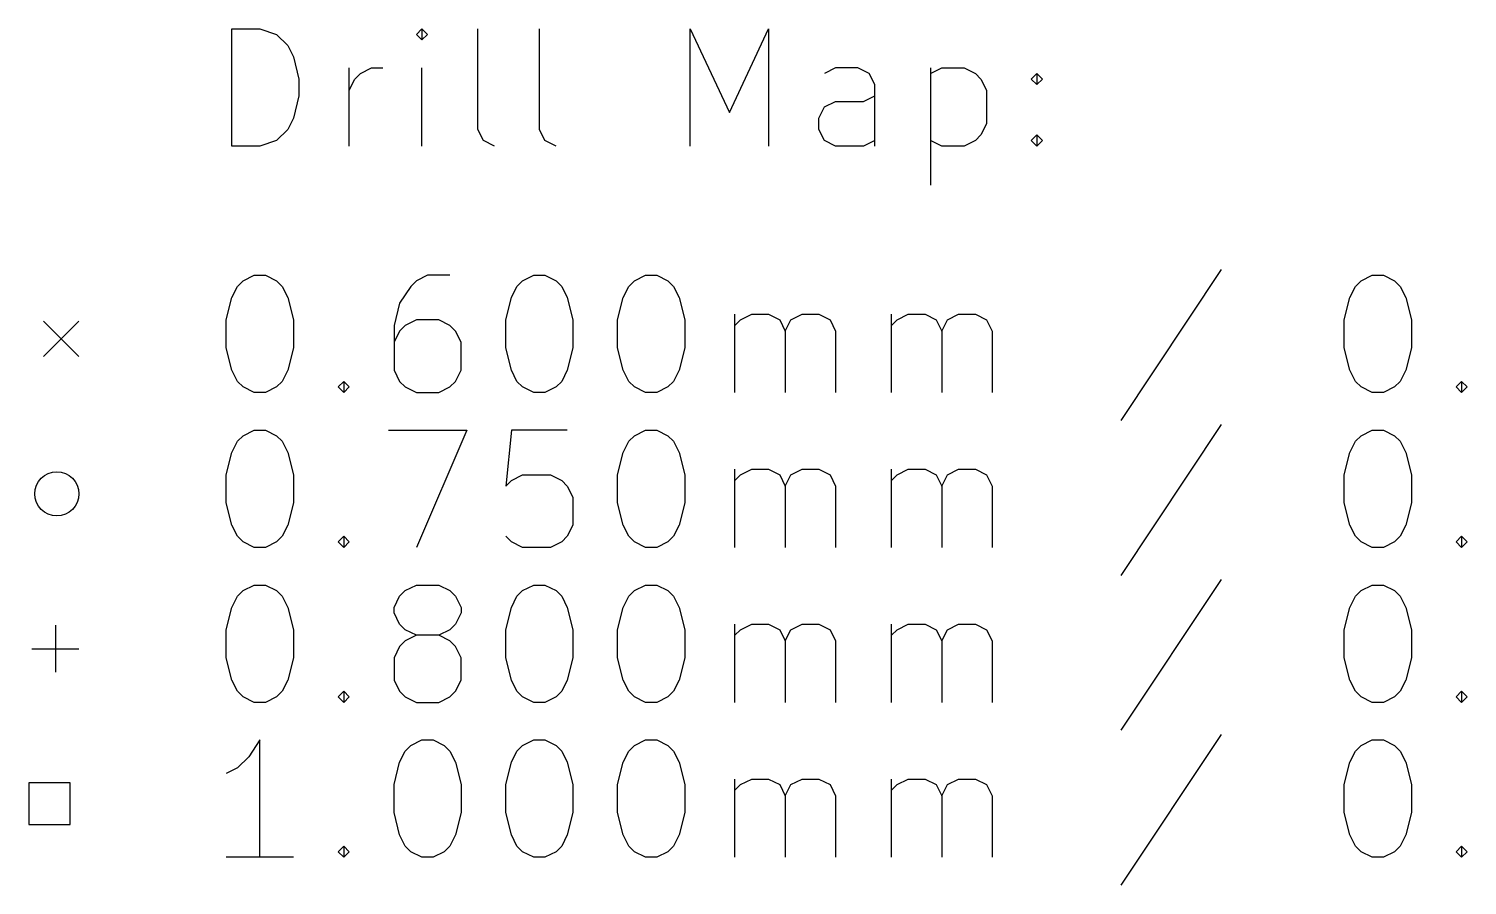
# Model space of a CAD drawing. Extents: x -1 to 191, y -113 to -1.
# Drawn here: x -0.85 to 23.66, y -15.71 to -1.11 of the extents above; entities that cross this region are included whole.
import ezdxf

# ---------------------------------------------------------------- set-up
doc = ezdxf.new("R2010")
doc.units = 0
doc.layers.add('BLACK', color=7, linetype='CONTINUOUS')

msp = doc.modelspace()

# ---------------------------------------------------------------- linework, layer by layer
at = {"layer": 'BLACK', "linetype": 'CONTINUOUS'}
for p, q in [((2.607768, -3.114838), (2.607768, -1.114838)), ((2.607768, -1.114838), (3.083958, -1.114838)), ((3.083958, -1.114838), (3.369673, -1.210076)), ((3.369673, -1.210076), (3.560149, -1.400552)), ((5.845863, -1.114838), (5.750625, -1.210076)), ((5.750625, -1.210076), (5.845863, -1.305314)), ((5.941101, -1.210076), (5.845863, -1.114838)), ((5.845863, -1.114838), (5.845863, -1.305314)), ((5.845863, -1.305314), (5.941101, -1.210076)), ((6.798244, -2.829123), (6.798244, -1.114838)), ((7.845863, -2.829123), (7.845863, -1.114838)), ((10.417292, -3.114838), (10.417292, -1.114838)), ((10.417292, -1.114838), (11.083959, -2.543409)), ((11.083959, -2.543409), (11.750625, -1.114838)), ((11.750625, -1.114838), (11.750625, -3.114838)), ((3.560149, -1.400552), (3.655387, -1.591028)), ((3.655387, -1.591028), (3.750625, -1.97198)), ((4.607768, -3.114838), (4.607768, -1.781504)), ((4.703006, -1.97198), (4.798244, -1.876742)), ((4.798244, -1.876742), (4.98872, -1.781504)), ((4.98872, -1.781504), (5.179197, -1.781504)), ((5.845863, -3.114838), (5.845863, -1.781504)), ((12.893482, -1.781504), (12.703006, -1.876742)), ((13.274435, -1.781504), (12.893482, -1.781504)), ((13.464911, -1.876742), (13.274435, -1.781504)), ((13.560149, -2.067219), (13.464911, -1.876742)), ((14.51253, -1.781504), (14.51253, -3.781504)), ((14.51253, -1.876742), (14.703006, -1.781504)), ((14.703006, -1.781504), (15.083959, -1.781504)), ((15.083959, -1.781504), (15.274435, -1.876742)), ((15.274435, -1.876742), (15.369673, -1.97198)), ((16.226816, -1.97198), (16.322054, -1.876742)), ((16.322054, -1.876742), (16.417292, -1.97198)), ((16.322054, -1.876742), (16.322054, -2.067219)), ((3.750625, -1.97198), (3.750625, -2.257695)), ((4.607768, -2.162457), (4.703006, -1.97198)), ((13.560149, -3.114838), (13.560149, -2.067219)), ((15.369673, -1.97198), (15.464911, -2.162457)), ((15.464911, -2.162457), (15.464911, -2.733885)), ((16.322054, -2.067219), (16.226816, -1.97198)), ((16.417292, -1.97198), (16.322054, -2.067219)), ((3.750625, -2.257695), (3.655387, -2.638647)), ((12.607768, -2.638647), (12.703006, -2.448171)), ((12.703006, -2.448171), (12.893482, -2.352933)), ((12.893482, -2.352933), (13.369673, -2.352933)), ((13.369673, -2.352933), (13.560149, -2.257695)), ((3.655387, -2.638647), (3.560149, -2.829123)), ((12.607768, -2.829123), (12.607768, -2.638647)), ((3.560149, -2.829123), (3.369673, -3.0196)), ((6.893482, -3.0196), (6.798244, -2.829123)), ((7.941101, -3.0196), (7.845863, -2.829123)), ((12.703006, -3.0196), (12.607768, -2.829123)), ((15.369673, -2.924361), (15.274435, -3.0196)), ((15.464911, -2.733885), (15.369673, -2.924361)), ((16.226816, -3.0196), (16.322054, -2.924361)), ((16.322054, -2.924361), (16.417292, -3.0196)), ((16.322054, -2.924361), (16.322054, -3.114838)), ((3.083958, -3.114838), (2.607768, -3.114838)), ((3.369673, -3.0196), (3.083958, -3.114838)), ((7.083958, -3.114838), (6.893482, -3.0196)), ((8.131577, -3.114838), (7.941101, -3.0196)), ((12.893482, -3.114838), (12.703006, -3.0196)), ((13.369673, -3.114838), (12.893482, -3.114838)), ((13.560149, -3.0196), (13.369673, -3.114838)), ((14.703006, -3.114838), (14.51253, -3.0196)), ((15.083959, -3.114838), (14.703006, -3.114838)), ((15.274435, -3.0196), (15.083959, -3.114838)), ((16.322054, -3.114838), (16.226816, -3.0196)), ((16.417292, -3.0196), (16.322054, -3.114838)), ((2.798244, -5.410076), (2.98872, -5.314838)), ((2.98872, -5.314838), (3.179197, -5.314838)), ((3.179197, -5.314838), (3.369673, -5.410076)), ((5.941101, -5.314838), (5.750625, -5.410076)), ((6.322054, -5.314838), (5.941101, -5.314838)), ((7.560149, -5.410076), (7.750625, -5.314838)), ((7.750625, -5.314838), (7.941102, -5.314838)), ((7.941102, -5.314838), (8.131578, -5.410076)), ((9.464911, -5.410076), (9.655387, -5.314838)), ((9.655387, -5.314838), (9.845864, -5.314838)), ((9.845864, -5.314838), (10.03634, -5.410076)), ((19.464912, -5.2196), (17.750627, -7.791028)), ((21.845865, -5.410076), (22.036341, -5.314838)), ((22.036341, -5.314838), (22.226818, -5.314838)), ((22.226818, -5.314838), (22.417294, -5.410076)), ((2.607768, -5.69579), (2.703006, -5.505314)), ((2.703006, -5.505314), (2.798244, -5.410076)), ((3.369673, -5.410076), (3.464911, -5.505314)), ((3.464911, -5.505314), (3.560149, -5.69579)), ((5.655387, -5.505314), (5.464911, -5.791028)), ((5.750625, -5.410076), (5.655387, -5.505314)), ((7.369673, -5.69579), (7.464911, -5.505314)), ((7.464911, -5.505314), (7.560149, -5.410076)), ((8.131578, -5.410076), (8.226816, -5.505314)), ((8.226816, -5.505314), (8.322054, -5.69579)), ((9.274435, -5.69579), (9.369673, -5.505314)), ((9.369673, -5.505314), (9.464911, -5.410076)), ((10.03634, -5.410076), (10.131578, -5.505314)), ((10.131578, -5.505314), (10.226816, -5.69579)), ((21.655389, -5.69579), (21.750627, -5.505314)), ((21.750627, -5.505314), (21.845865, -5.410076)), ((22.417294, -5.410076), (22.512532, -5.505314)), ((22.512532, -5.505314), (22.60777, -5.69579)), ((2.51253, -6.076742), (2.607768, -5.69579)), ((3.560149, -5.69579), (3.655387, -6.076742)), ((5.464911, -5.791028), (5.369673, -6.17198)), ((7.274435, -6.076742), (7.369673, -5.69579)), ((8.322054, -5.69579), (8.417292, -6.076742)), ((9.179197, -6.076742), (9.274435, -5.69579)), ((10.226816, -5.69579), (10.322054, -6.076742)), ((21.560151, -6.076742), (21.655389, -5.69579)), ((22.60777, -5.69579), (22.703008, -6.076742)), ((-0.6, -6.1), (0, -6.7)), ((0, -6.1), (-0.6, -6.7)), ((2.51253, -6.552933), (2.51253, -6.076742)), ((3.655387, -6.076742), (3.655387, -6.552933)), ((5.750625, -6.076742), (5.560149, -6.17198)), ((6.131578, -6.076742), (5.750625, -6.076742)), ((6.322054, -6.17198), (6.131578, -6.076742)), ((7.274435, -6.552933), (7.274435, -6.076742)), ((8.417292, -6.076742), (8.417292, -6.552933)), ((9.179197, -6.552933), (9.179197, -6.076742)), ((10.322054, -6.076742), (10.322054, -6.552933)), ((11.179197, -7.314838), (11.179197, -5.981504)), ((11.179197, -6.17198), (11.274435, -6.076742)), ((11.274435, -6.076742), (11.464911, -5.981504)), ((11.464911, -5.981504), (11.750626, -5.981504)), ((11.750626, -5.981504), (11.941102, -6.076742)), ((11.941102, -6.076742), (12.03634, -6.267219)), ((12.03634, -6.267219), (12.131578, -6.076742)), ((12.131578, -6.076742), (12.322054, -5.981504)), ((12.322054, -5.981504), (12.607768, -5.981504)), ((12.607768, -5.981504), (12.798245, -6.076742)), ((12.798245, -6.076742), (12.893483, -6.267219)), ((13.845864, -7.314838), (13.845864, -5.981504)), ((13.845864, -6.17198), (13.941102, -6.076742)), ((13.941102, -6.076742), (14.131578, -5.981504)), ((14.131578, -5.981504), (14.417293, -5.981504)), ((14.417293, -5.981504), (14.607769, -6.076742)), ((14.607769, -6.076742), (14.703007, -6.267219)), ((14.703007, -6.267219), (14.798245, -6.076742)), ((14.798245, -6.076742), (14.988721, -5.981504)), ((14.988721, -5.981504), (15.274435, -5.981504)), ((15.274435, -5.981504), (15.464912, -6.076742)), ((15.464912, -6.076742), (15.56015, -6.267219)), ((21.560151, -6.552933), (21.560151, -6.076742)), ((22.703008, -6.076742), (22.703008, -6.552933)), ((5.369673, -6.17198), (5.369673, -6.933885)), ((5.464911, -6.267219), (5.369673, -6.457695)), ((5.560149, -6.17198), (5.464911, -6.267219)), ((6.417292, -6.267219), (6.322054, -6.17198)), ((6.51253, -6.457695), (6.417292, -6.267219)), ((12.03634, -6.267219), (12.03634, -7.314838)), ((12.893483, -6.267219), (12.893483, -7.314838)), ((14.703007, -6.267219), (14.703007, -7.314838)), ((15.56015, -6.267219), (15.56015, -7.314838)), ((2.607768, -6.933885), (2.51253, -6.552933)), ((3.655387, -6.552933), (3.560149, -6.933885)), ((6.51253, -6.933885), (6.51253, -6.457695)), ((7.369673, -6.933885), (7.274435, -6.552933)), ((8.417292, -6.552933), (8.322054, -6.933885)), ((9.274435, -6.933885), (9.179197, -6.552933)), ((10.322054, -6.552933), (10.226816, -6.933885)), ((21.655389, -6.933885), (21.560151, -6.552933)), ((22.703008, -6.552933), (22.60777, -6.933885)), ((2.703006, -7.124361), (2.607768, -6.933885)), ((3.560149, -6.933885), (3.464911, -7.124361)), ((5.369673, -6.933885), (5.464911, -7.124361)), ((6.417292, -7.124361), (6.51253, -6.933885)), ((7.464911, -7.124361), (7.369673, -6.933885)), ((8.322054, -6.933885), (8.226816, -7.124361)), ((9.369673, -7.124361), (9.274435, -6.933885)), ((10.226816, -6.933885), (10.131578, -7.124361)), ((21.750627, -7.124361), (21.655389, -6.933885)), ((22.60777, -6.933885), (22.512532, -7.124361)), ((2.798244, -7.2196), (2.703006, -7.124361)), ((2.98872, -7.314838), (2.798244, -7.2196)), ((3.179197, -7.314838), (2.98872, -7.314838)), ((3.369673, -7.2196), (3.179197, -7.314838)), ((3.464911, -7.124361), (3.369673, -7.2196)), ((4.417292, -7.2196), (4.51253, -7.124361)), ((4.51253, -7.314838), (4.417292, -7.2196)), ((4.51253, -7.124361), (4.607768, -7.2196)), ((4.51253, -7.124361), (4.51253, -7.314838)), ((4.607768, -7.2196), (4.51253, -7.314838)), ((5.464911, -7.124361), (5.560149, -7.2196)), ((5.560149, -7.2196), (5.750625, -7.314838)), ((5.750625, -7.314838), (6.131578, -7.314838)), ((6.131578, -7.314838), (6.322054, -7.2196)), ((6.322054, -7.2196), (6.417292, -7.124361)), ((7.560149, -7.2196), (7.464911, -7.124361)), ((7.750625, -7.314838), (7.560149, -7.2196)), ((7.941102, -7.314838), (7.750625, -7.314838)), ((8.131578, -7.2196), (7.941102, -7.314838)), ((8.226816, -7.124361), (8.131578, -7.2196)), ((9.464911, -7.2196), (9.369673, -7.124361)), ((9.655387, -7.314838), (9.464911, -7.2196)), ((9.845864, -7.314838), (9.655387, -7.314838)), ((10.03634, -7.2196), (9.845864, -7.314838)), ((10.131578, -7.124361), (10.03634, -7.2196)), ((21.845865, -7.2196), (21.750627, -7.124361)), ((22.036341, -7.314838), (21.845865, -7.2196)), ((22.226818, -7.314838), (22.036341, -7.314838)), ((22.417294, -7.2196), (22.226818, -7.314838)), ((22.512532, -7.124361), (22.417294, -7.2196)), ((23.464913, -7.2196), (23.560151, -7.124361)), ((23.560151, -7.314838), (23.464913, -7.2196)), ((23.560151, -7.124361), (23.655389, -7.2196)), ((23.560151, -7.124361), (23.560151, -7.314838)), ((23.655389, -7.2196), (23.560151, -7.314838)), ((2.703006, -8.145314), (2.798244, -8.050076)), ((2.798244, -8.050076), (2.98872, -7.954838)), ((2.98872, -7.954838), (3.179197, -7.954838)), ((3.179197, -7.954838), (3.369673, -8.050076)), ((3.369673, -8.050076), (3.464911, -8.145314)), ((5.274435, -7.954838), (6.607768, -7.954838)), ((6.607768, -7.954838), (5.750625, -9.954838)), ((7.369673, -7.954838), (7.274435, -8.907219)), ((8.322054, -7.954838), (7.369673, -7.954838)), ((9.369673, -8.145314), (9.464911, -8.050076)), ((9.464911, -8.050076), (9.655387, -7.954838)), ((9.655387, -7.954838), (9.845864, -7.954838)), ((9.845864, -7.954838), (10.03634, -8.050076)), ((10.03634, -8.050076), (10.131578, -8.145314)), ((19.464912, -7.8596), (17.750627, -10.431028)), ((21.750627, -8.145314), (21.845865, -8.050076)), ((21.845865, -8.050076), (22.036341, -7.954838)), ((22.036341, -7.954838), (22.226818, -7.954838)), ((22.226818, -7.954838), (22.417294, -8.050076)), ((22.417294, -8.050076), (22.512532, -8.145314)), ((2.607768, -8.33579), (2.703006, -8.145314)), ((3.464911, -8.145314), (3.560149, -8.33579)), ((9.274435, -8.33579), (9.369673, -8.145314)), ((10.131578, -8.145314), (10.226816, -8.33579)), ((21.655389, -8.33579), (21.750627, -8.145314)), ((22.512532, -8.145314), (22.60777, -8.33579)), ((2.51253, -8.716742), (2.607768, -8.33579)), ((3.560149, -8.33579), (3.655387, -8.716742)), ((9.179197, -8.716742), (9.274435, -8.33579)), ((10.226816, -8.33579), (10.322054, -8.716742)), ((21.560151, -8.716742), (21.655389, -8.33579)), ((22.60777, -8.33579), (22.703008, -8.716742)), ((2.51253, -9.192933), (2.51253, -8.716742)), ((3.655387, -8.716742), (3.655387, -9.192933)), ((7.274435, -8.907219), (7.369673, -8.81198)), ((7.369673, -8.81198), (7.560149, -8.716742)), ((7.560149, -8.716742), (8.03634, -8.716742)), ((8.03634, -8.716742), (8.226816, -8.81198)), ((8.226816, -8.81198), (8.322054, -8.907219)), ((9.179197, -9.192933), (9.179197, -8.716742)), ((10.322054, -8.716742), (10.322054, -9.192933)), ((11.179197, -9.954838), (11.179197, -8.621504)), ((11.179197, -8.81198), (11.274435, -8.716742)), ((11.274435, -8.716742), (11.464911, -8.621504)), ((11.464911, -8.621504), (11.750626, -8.621504)), ((11.750626, -8.621504), (11.941102, -8.716742)), ((11.941102, -8.716742), (12.03634, -8.907219)), ((12.03634, -8.907219), (12.131578, -8.716742)), ((12.131578, -8.716742), (12.322054, -8.621504)), ((12.322054, -8.621504), (12.607768, -8.621504)), ((12.607768, -8.621504), (12.798245, -8.716742)), ((12.798245, -8.716742), (12.893483, -8.907219)), ((13.845864, -9.954838), (13.845864, -8.621504)), ((13.845864, -8.81198), (13.941102, -8.716742)), ((13.941102, -8.716742), (14.131578, -8.621504)), ((14.131578, -8.621504), (14.417293, -8.621504)), ((14.417293, -8.621504), (14.607769, -8.716742)), ((14.607769, -8.716742), (14.703007, -8.907219)), ((14.703007, -8.907219), (14.798245, -8.716742)), ((14.798245, -8.716742), (14.988721, -8.621504)), ((14.988721, -8.621504), (15.274435, -8.621504)), ((15.274435, -8.621504), (15.464912, -8.716742)), ((15.464912, -8.716742), (15.56015, -8.907219)), ((21.560151, -9.192933), (21.560151, -8.716742)), ((22.703008, -8.716742), (22.703008, -9.192933)), ((8.322054, -8.907219), (8.417292, -9.097695)), ((12.03634, -8.907219), (12.03634, -9.954838)), ((12.893483, -8.907219), (12.893483, -9.954838)), ((14.703007, -8.907219), (14.703007, -9.954838)), ((15.56015, -8.907219), (15.56015, -9.954838)), ((2.607768, -9.573885), (2.51253, -9.192933)), ((3.655387, -9.192933), (3.560149, -9.573885)), ((8.417292, -9.097695), (8.417292, -9.573885)), ((9.274435, -9.573885), (9.179197, -9.192933)), ((10.322054, -9.192933), (10.226816, -9.573885)), ((21.655389, -9.573885), (21.560151, -9.192933)), ((22.703008, -9.192933), (22.60777, -9.573885)), ((2.703006, -9.764361), (2.607768, -9.573885)), ((2.798244, -9.8596), (2.703006, -9.764361)), ((3.464911, -9.764361), (3.369673, -9.8596)), ((3.560149, -9.573885), (3.464911, -9.764361)), ((4.417292, -9.8596), (4.51253, -9.764361)), ((4.51253, -9.764361), (4.607768, -9.8596)), ((4.51253, -9.764361), (4.51253, -9.954838)), ((7.369673, -9.8596), (7.274435, -9.764361)), ((8.322054, -9.764361), (8.226816, -9.8596)), ((8.417292, -9.573885), (8.322054, -9.764361)), ((9.369673, -9.764361), (9.274435, -9.573885)), ((9.464911, -9.8596), (9.369673, -9.764361)), ((10.131578, -9.764361), (10.03634, -9.8596)), ((10.226816, -9.573885), (10.131578, -9.764361)), ((21.750627, -9.764361), (21.655389, -9.573885)), ((21.845865, -9.8596), (21.750627, -9.764361)), ((22.512532, -9.764361), (22.417294, -9.8596)), ((22.60777, -9.573885), (22.512532, -9.764361)), ((23.464913, -9.8596), (23.560151, -9.764361)), ((23.560151, -9.764361), (23.655389, -9.8596)), ((23.560151, -9.764361), (23.560151, -9.954838)), ((2.98872, -9.954838), (2.798244, -9.8596)), ((3.179197, -9.954838), (2.98872, -9.954838)), ((3.369673, -9.8596), (3.179197, -9.954838)), ((4.51253, -9.954838), (4.417292, -9.8596)), ((4.607768, -9.8596), (4.51253, -9.954838)), ((7.560149, -9.954838), (7.369673, -9.8596)), ((8.03634, -9.954838), (7.560149, -9.954838)), ((8.226816, -9.8596), (8.03634, -9.954838)), ((9.655387, -9.954838), (9.464911, -9.8596)), ((9.845864, -9.954838), (9.655387, -9.954838)), ((10.03634, -9.8596), (9.845864, -9.954838)), ((22.036341, -9.954838), (21.845865, -9.8596)), ((22.226818, -9.954838), (22.036341, -9.954838)), ((22.417294, -9.8596), (22.226818, -9.954838)), ((23.560151, -9.954838), (23.464913, -9.8596)), ((23.655389, -9.8596), (23.560151, -9.954838)), ((19.464912, -10.4996), (17.750627, -13.071028)), ((2.703006, -10.785314), (2.798244, -10.690076)), ((2.798244, -10.690076), (2.98872, -10.594838)), ((2.98872, -10.594838), (3.179197, -10.594838)), ((3.179197, -10.594838), (3.369673, -10.690076)), ((3.369673, -10.690076), (3.464911, -10.785314)), ((5.464911, -10.785314), (5.560149, -10.690076)), ((5.560149, -10.690076), (5.750625, -10.594838)), ((5.750625, -10.594838), (6.131578, -10.594838)), ((6.131578, -10.594838), (6.322054, -10.690076)), ((6.322054, -10.690076), (6.417292, -10.785314)), ((7.464911, -10.785314), (7.560149, -10.690076)), ((7.560149, -10.690076), (7.750625, -10.594838)), ((7.750625, -10.594838), (7.941102, -10.594838)), ((7.941102, -10.594838), (8.131578, -10.690076)), ((8.131578, -10.690076), (8.226816, -10.785314)), ((9.369673, -10.785314), (9.464911, -10.690076)), ((9.464911, -10.690076), (9.655387, -10.594838)), ((9.655387, -10.594838), (9.845864, -10.594838)), ((9.845864, -10.594838), (10.03634, -10.690076)), ((10.03634, -10.690076), (10.131578, -10.785314)), ((21.750627, -10.785314), (21.845865, -10.690076)), ((21.845865, -10.690076), (22.036341, -10.594838)), ((22.036341, -10.594838), (22.226818, -10.594838)), ((22.226818, -10.594838), (22.417294, -10.690076)), ((22.417294, -10.690076), (22.512532, -10.785314)), ((2.51253, -11.356742), (2.607768, -10.97579)), ((2.607768, -10.97579), (2.703006, -10.785314)), ((3.464911, -10.785314), (3.560149, -10.97579)), ((3.560149, -10.97579), (3.655387, -11.356742)), ((5.369673, -10.97579), (5.464911, -10.785314)), ((5.369673, -11.071028), (5.369673, -10.97579)), ((6.417292, -10.785314), (6.51253, -10.97579)), ((6.51253, -10.97579), (6.51253, -11.071028)), ((7.274435, -11.356742), (7.369673, -10.97579)), ((7.369673, -10.97579), (7.464911, -10.785314)), ((8.226816, -10.785314), (8.322054, -10.97579)), ((8.322054, -10.97579), (8.417292, -11.356742)), ((9.179197, -11.356742), (9.274435, -10.97579)), ((9.274435, -10.97579), (9.369673, -10.785314)), ((10.131578, -10.785314), (10.226816, -10.97579)), ((10.226816, -10.97579), (10.322054, -11.356742)), ((21.560151, -11.356742), (21.655389, -10.97579)), ((21.655389, -10.97579), (21.750627, -10.785314)), ((22.512532, -10.785314), (22.60777, -10.97579)), ((22.60777, -10.97579), (22.703008, -11.356742)), ((5.464911, -11.261504), (5.369673, -11.071028)), ((5.560149, -11.356742), (5.464911, -11.261504)), ((6.417292, -11.261504), (6.322054, -11.356742)), ((6.51253, -11.071028), (6.417292, -11.261504)), ((11.179197, -12.594838), (11.179197, -11.261504)), ((11.274435, -11.356742), (11.464911, -11.261504)), ((11.464911, -11.261504), (11.750626, -11.261504)), ((11.750626, -11.261504), (11.941102, -11.356742)), ((12.131578, -11.356742), (12.322054, -11.261504)), ((12.322054, -11.261504), (12.607768, -11.261504)), ((12.607768, -11.261504), (12.798245, -11.356742)), ((13.845864, -12.594838), (13.845864, -11.261504)), ((13.941102, -11.356742), (14.131578, -11.261504)), ((14.131578, -11.261504), (14.417293, -11.261504)), ((14.417293, -11.261504), (14.607769, -11.356742)), ((14.798245, -11.356742), (14.988721, -11.261504)), ((14.988721, -11.261504), (15.274435, -11.261504)), ((15.274435, -11.261504), (15.464912, -11.356742)), ((-0.4, -11.28), (-0.4, -12.08)), ((2.51253, -11.832933), (2.51253, -11.356742)), ((3.655387, -11.356742), (3.655387, -11.832933)), ((5.750625, -11.45198), (5.560149, -11.356742)), ((5.750625, -11.45198), (5.560149, -11.547219)), ((6.131578, -11.45198), (5.750625, -11.45198)), ((6.322054, -11.356742), (6.131578, -11.45198)), ((6.322054, -11.547219), (6.131578, -11.45198)), ((7.274435, -11.832933), (7.274435, -11.356742)), ((8.417292, -11.356742), (8.417292, -11.832933)), ((9.179197, -11.832933), (9.179197, -11.356742)), ((10.322054, -11.356742), (10.322054, -11.832933)), ((11.179197, -11.45198), (11.274435, -11.356742)), ((11.941102, -11.356742), (12.03634, -11.547219)), ((12.03634, -11.547219), (12.131578, -11.356742)), ((12.798245, -11.356742), (12.893483, -11.547219)), ((13.845864, -11.45198), (13.941102, -11.356742)), ((14.607769, -11.356742), (14.703007, -11.547219)), ((14.703007, -11.547219), (14.798245, -11.356742)), ((15.464912, -11.356742), (15.56015, -11.547219)), ((21.560151, -11.832933), (21.560151, -11.356742)), ((22.703008, -11.356742), (22.703008, -11.832933)), ((-0.8, -11.68), (0, -11.68)), ((5.464911, -11.642457), (5.369673, -11.832933)), ((5.560149, -11.547219), (5.464911, -11.642457)), ((6.417292, -11.642457), (6.322054, -11.547219)), ((6.51253, -11.832933), (6.417292, -11.642457)), ((12.03634, -11.547219), (12.03634, -12.594838)), ((12.893483, -11.547219), (12.893483, -12.594838)), ((14.703007, -11.547219), (14.703007, -12.594838)), ((15.56015, -11.547219), (15.56015, -12.594838)), ((2.607768, -12.213885), (2.51253, -11.832933)), ((3.655387, -11.832933), (3.560149, -12.213885)), ((5.369673, -11.832933), (5.369673, -12.213885)), ((6.51253, -12.213885), (6.51253, -11.832933)), ((7.369673, -12.213885), (7.274435, -11.832933)), ((8.417292, -11.832933), (8.322054, -12.213885)), ((9.274435, -12.213885), (9.179197, -11.832933)), ((10.322054, -11.832933), (10.226816, -12.213885)), ((21.655389, -12.213885), (21.560151, -11.832933)), ((22.703008, -11.832933), (22.60777, -12.213885)), ((2.703006, -12.404361), (2.607768, -12.213885)), ((3.560149, -12.213885), (3.464911, -12.404361)), ((5.369673, -12.213885), (5.464911, -12.404361)), ((6.417292, -12.404361), (6.51253, -12.213885)), ((7.464911, -12.404361), (7.369673, -12.213885)), ((8.322054, -12.213885), (8.226816, -12.404361)), ((9.369673, -12.404361), (9.274435, -12.213885)), ((10.226816, -12.213885), (10.131578, -12.404361)), ((21.750627, -12.404361), (21.655389, -12.213885)), ((22.60777, -12.213885), (22.512532, -12.404361)), ((2.798244, -12.4996), (2.703006, -12.404361)), ((3.464911, -12.404361), (3.369673, -12.4996)), ((4.417292, -12.4996), (4.51253, -12.404361)), ((4.51253, -12.404361), (4.607768, -12.4996)), ((4.51253, -12.404361), (4.51253, -12.594838)), ((5.464911, -12.404361), (5.560149, -12.4996)), ((6.322054, -12.4996), (6.417292, -12.404361)), ((7.560149, -12.4996), (7.464911, -12.404361)), ((8.226816, -12.404361), (8.131578, -12.4996)), ((9.464911, -12.4996), (9.369673, -12.404361)), ((10.131578, -12.404361), (10.03634, -12.4996)), ((21.845865, -12.4996), (21.750627, -12.404361)), ((22.512532, -12.404361), (22.417294, -12.4996)), ((23.464913, -12.4996), (23.560151, -12.404361)), ((23.560151, -12.404361), (23.655389, -12.4996)), ((23.560151, -12.404361), (23.560151, -12.594838)), ((2.98872, -12.594838), (2.798244, -12.4996)), ((3.179197, -12.594838), (2.98872, -12.594838)), ((3.369673, -12.4996), (3.179197, -12.594838)), ((4.51253, -12.594838), (4.417292, -12.4996)), ((4.607768, -12.4996), (4.51253, -12.594838)), ((5.560149, -12.4996), (5.750625, -12.594838)), ((5.750625, -12.594838), (6.131578, -12.594838)), ((6.131578, -12.594838), (6.322054, -12.4996)), ((7.750625, -12.594838), (7.560149, -12.4996)), ((7.941102, -12.594838), (7.750625, -12.594838)), ((8.131578, -12.4996), (7.941102, -12.594838)), ((9.655387, -12.594838), (9.464911, -12.4996)), ((9.845864, -12.594838), (9.655387, -12.594838)), ((10.03634, -12.4996), (9.845864, -12.594838)), ((22.036341, -12.594838), (21.845865, -12.4996)), ((22.226818, -12.594838), (22.036341, -12.594838)), ((22.417294, -12.4996), (22.226818, -12.594838)), ((23.560151, -12.594838), (23.464913, -12.4996)), ((23.655389, -12.4996), (23.560151, -12.594838)), ((19.464912, -13.1396), (17.750627, -15.711028)), ((3.083958, -13.234838), (2.893482, -13.520552)), ((3.083958, -15.234838), (3.083958, -13.234838)), ((5.464911, -13.61579), (5.560149, -13.425314)), ((5.560149, -13.425314), (5.655387, -13.330076)), ((5.655387, -13.330076), (5.845863, -13.234838)), ((5.845863, -13.234838), (6.03634, -13.234838)), ((6.03634, -13.234838), (6.226816, -13.330076)), ((6.226816, -13.330076), (6.322054, -13.425314)), ((6.322054, -13.425314), (6.417292, -13.61579)), ((7.369673, -13.61579), (7.464911, -13.425314)), ((7.464911, -13.425314), (7.560149, -13.330076)), ((7.560149, -13.330076), (7.750625, -13.234838)), ((7.750625, -13.234838), (7.941102, -13.234838)), ((7.941102, -13.234838), (8.131578, -13.330076)), ((8.131578, -13.330076), (8.226816, -13.425314)), ((8.226816, -13.425314), (8.322054, -13.61579)), ((9.274435, -13.61579), (9.369673, -13.425314)), ((9.369673, -13.425314), (9.464911, -13.330076)), ((9.464911, -13.330076), (9.655387, -13.234838)), ((9.655387, -13.234838), (9.845864, -13.234838)), ((9.845864, -13.234838), (10.03634, -13.330076)), ((10.03634, -13.330076), (10.131578, -13.425314)), ((10.131578, -13.425314), (10.226816, -13.61579)), ((21.655389, -13.61579), (21.750627, -13.425314)), ((21.750627, -13.425314), (21.845865, -13.330076)), ((21.845865, -13.330076), (22.036341, -13.234838)), ((22.036341, -13.234838), (22.226818, -13.234838)), ((22.226818, -13.234838), (22.417294, -13.330076)), ((22.417294, -13.330076), (22.512532, -13.425314)), ((22.512532, -13.425314), (22.60777, -13.61579)), ((2.703006, -13.711028), (2.51253, -13.806266)), ((2.893482, -13.520552), (2.703006, -13.711028)), ((5.369673, -13.996742), (5.464911, -13.61579)), ((6.417292, -13.61579), (6.51253, -13.996742)), ((7.274435, -13.996742), (7.369673, -13.61579)), ((8.322054, -13.61579), (8.417292, -13.996742)), ((9.179197, -13.996742), (9.274435, -13.61579)), ((10.226816, -13.61579), (10.322054, -13.996742)), ((21.560151, -13.996742), (21.655389, -13.61579)), ((22.60777, -13.61579), (22.703008, -13.996742)), ((-0.146443, -13.966443), (-0.853557, -13.966443)), ((-0.853557, -13.966443), (-0.853557, -14.673557)), ((-0.146443, -14.673557), (-0.146443, -13.966443)), ((11.179197, -15.234838), (11.179197, -13.901504)), ((11.274435, -13.996742), (11.464911, -13.901504)), ((11.464911, -13.901504), (11.750626, -13.901504)), ((11.750626, -13.901504), (11.941102, -13.996742)), ((12.131578, -13.996742), (12.322054, -13.901504)), ((12.322054, -13.901504), (12.607768, -13.901504)), ((12.607768, -13.901504), (12.798245, -13.996742)), ((13.845864, -15.234838), (13.845864, -13.901504)), ((13.941102, -13.996742), (14.131578, -13.901504)), ((14.131578, -13.901504), (14.417293, -13.901504)), ((14.417293, -13.901504), (14.607769, -13.996742)), ((14.798245, -13.996742), (14.988721, -13.901504)), ((14.988721, -13.901504), (15.274435, -13.901504)), ((15.274435, -13.901504), (15.464912, -13.996742)), ((5.369673, -14.472933), (5.369673, -13.996742)), ((6.51253, -13.996742), (6.51253, -14.472933)), ((7.274435, -14.472933), (7.274435, -13.996742)), ((8.417292, -13.996742), (8.417292, -14.472933)), ((9.179197, -14.472933), (9.179197, -13.996742)), ((10.322054, -13.996742), (10.322054, -14.472933)), ((11.179197, -14.09198), (11.274435, -13.996742)), ((11.941102, -13.996742), (12.03634, -14.187219)), ((12.03634, -14.187219), (12.131578, -13.996742)), ((12.03634, -14.187219), (12.03634, -15.234838)), ((12.798245, -13.996742), (12.893483, -14.187219)), ((12.893483, -14.187219), (12.893483, -15.234838)), ((13.845864, -14.09198), (13.941102, -13.996742)), ((14.607769, -13.996742), (14.703007, -14.187219)), ((14.703007, -14.187219), (14.798245, -13.996742)), ((14.703007, -14.187219), (14.703007, -15.234838)), ((15.464912, -13.996742), (15.56015, -14.187219)), ((15.56015, -14.187219), (15.56015, -15.234838)), ((21.560151, -14.472933), (21.560151, -13.996742)), ((22.703008, -13.996742), (22.703008, -14.472933)), ((-0.853557, -14.673557), (-0.146443, -14.673557)), ((5.464911, -14.853885), (5.369673, -14.472933)), ((6.51253, -14.472933), (6.417292, -14.853885)), ((7.369673, -14.853885), (7.274435, -14.472933)), ((8.417292, -14.472933), (8.322054, -14.853885)), ((9.274435, -14.853885), (9.179197, -14.472933)), ((10.322054, -14.472933), (10.226816, -14.853885)), ((21.655389, -14.853885), (21.560151, -14.472933)), ((22.703008, -14.472933), (22.60777, -14.853885)), ((5.560149, -15.044361), (5.464911, -14.853885)), ((6.417292, -14.853885), (6.322054, -15.044361)), ((7.464911, -15.044361), (7.369673, -14.853885)), ((8.322054, -14.853885), (8.226816, -15.044361)), ((9.369673, -15.044361), (9.274435, -14.853885)), ((10.226816, -14.853885), (10.131578, -15.044361)), ((21.750627, -15.044361), (21.655389, -14.853885)), ((22.60777, -14.853885), (22.512532, -15.044361)), ((4.417292, -15.1396), (4.51253, -15.044361)), ((4.51253, -15.234838), (4.417292, -15.1396)), ((4.51253, -15.044361), (4.607768, -15.1396)), ((4.51253, -15.044361), (4.51253, -15.234838)), ((4.607768, -15.1396), (4.51253, -15.234838)), ((5.655387, -15.1396), (5.560149, -15.044361)), ((5.845863, -15.234838), (5.655387, -15.1396)), ((6.226816, -15.1396), (6.03634, -15.234838)), ((6.322054, -15.044361), (6.226816, -15.1396)), ((7.560149, -15.1396), (7.464911, -15.044361)), ((7.750625, -15.234838), (7.560149, -15.1396)), ((8.131578, -15.1396), (7.941102, -15.234838)), ((8.226816, -15.044361), (8.131578, -15.1396)), ((9.464911, -15.1396), (9.369673, -15.044361)), ((9.655387, -15.234838), (9.464911, -15.1396)), ((10.03634, -15.1396), (9.845864, -15.234838)), ((10.131578, -15.044361), (10.03634, -15.1396)), ((21.845865, -15.1396), (21.750627, -15.044361)), ((22.036341, -15.234838), (21.845865, -15.1396)), ((22.417294, -15.1396), (22.226818, -15.234838)), ((22.512532, -15.044361), (22.417294, -15.1396)), ((23.464913, -15.1396), (23.560151, -15.044361)), ((23.560151, -15.234838), (23.464913, -15.1396)), ((23.560151, -15.044361), (23.655389, -15.1396)), ((23.560151, -15.044361), (23.560151, -15.234838)), ((23.655389, -15.1396), (23.560151, -15.234838)), ((3.655387, -15.234838), (2.51253, -15.234838)), ((6.03634, -15.234838), (5.845863, -15.234838)), ((7.941102, -15.234838), (7.750625, -15.234838)), ((9.845864, -15.234838), (9.655387, -15.234838)), ((22.226818, -15.234838), (22.036341, -15.234838))]:
    msp.add_line(p, q, dxfattribs=at)
at = {"layer": 'BLACK'}
msp.add_circle((-0.375, -9.04), 0.375, dxfattribs=at)

doc.saveas('drawing.dxf')
